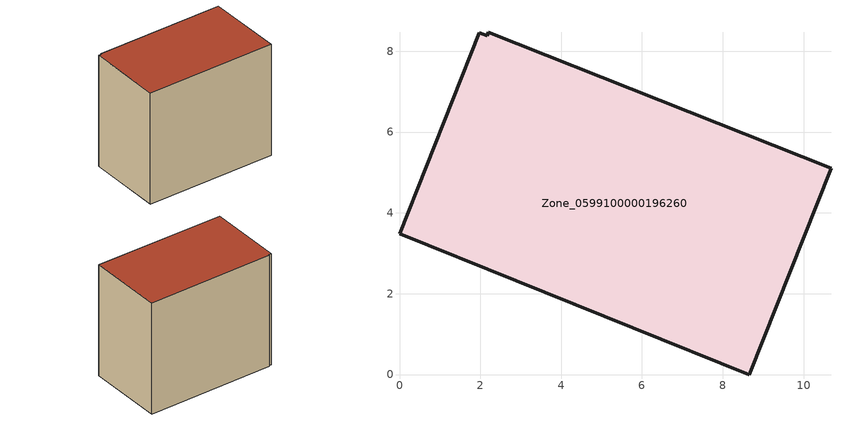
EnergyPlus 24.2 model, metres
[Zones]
Zone_0599100000196260
 floor ground (C_G): 2.2,8.46 10.68,5.1 8.66,0 0,3.48 1.98,8.46 2.17,8.38 z0.37
 wall outside (C_F): 8.66,0 10.68,5.1 2.2,8.46 2.17,8.38 1.98,8.46 0,3.48 8.66,0 z0.37:8.58
 roof outside (C_R): 10.68,5.1 2.2,8.46 2.17,8.38 1.98,8.46 0,3.48 8.66,0 z8.58
[BUILDING]
Pand.0599100000196260: North Axis=0; Terrain=City; Loads Convergence Tolerance Value=0.04; Temperature Convergence Tolerance Value=0.4; Solar Distribution=FullExterior; Maximum Number of Warmup Days=25; Minimum Number of Warmup Days=1
[Site:Location]
Rotterdam.The.Hague.AP_ZH_NLD Design_Conditions: Latitude=51.96; Longitude=4.45; Time Zone=1; Elevation=-4.5
[SITE:GROUNDTEMPERATURE:BUILDINGSURFACE]
18, 18, 18, 18, 18, 18, 18, 18, 18, 18, 18, 18
[MATERIAL] Thermal Absorptance=0.9; Solar Absorptance=0.7; Visible Absorptance=0.7
Name | Roughness | Thickness | Conductivity | Density | Specific Heat
G.TI.1965-1974 | MediumSmooth | 0.15 | 0.882353 | 540 | 1210
F.TI.1965-1974 | Rough | 0.3 | 0.697674 | 1920 | 840
R.TI.1965-1974 | MediumRough | 0.2 | 0.232558 | 1500 | 1000
[CONSTRUCTION]
C_G: G.TI.1965-1974
C_F: F.TI.1965-1974
C_R: R.TI.1965-1974
[ZONE]
Zone_0599100000196260: Type=1; Multiplier=1; Ceiling Height=Autocalculate; Volume=Autocalculate; Floor Area=autocalculate; Part of Total Floor Area=Yes
[ZONEINFILTRATION:DESIGNFLOWRATE]
Infil_Zone_0599100000196260: Zone or ZoneList or Space or SpaceList=Zone_0599100000196260; Schedule=AlwaysOn; Design Flow Rate Calculation Method=Flow/Area; Flow Rate per Floor Area=0.003; Constant Term Coefficient=1; Temperature Term Coefficient=0; Velocity Term Coefficient=0; Velocity Squared Term Coefficient=0
[HVACTEMPLATE:ZONE:IDEALLOADSAIRSYSTEM]
Zone_0599100000196260: Maximum Heating Supply Air Temperature=50; Minimum Cooling Supply Air Temperature=13; Maximum Heating Supply Air Humidity Ratio=0.0156; Minimum Cooling Supply Air Humidity Ratio=0.0077; Heating Limit=NoLimit; Cooling Limit=NoLimit; Dehumidification Control Type=ConstantSensibleHeatRatio; Cooling Sensible Heat Ratio=0.7; Dehumidification Setpoint=60; Humidification Control Type=None; Humidification Setpoint=30; Outdoor Air Method=None; Outdoor Air Flow Rate per Person=0.00944; Outdoor Air Flow Rate per Zone Floor Area=0; Outdoor Air Flow Rate per Zone=0; Demand Controlled Ventilation Type=None; Outdoor Air Economizer Type=NoEconomizer; Heat Recovery Type=None; Sensible Heat Recovery Effectiveness=0.7; Latent Heat Recovery Effectiveness=0.65
[ZONECONTROL:THERMOSTAT]
ThermostatControl_Zone_0599100000196260: Zone or ZoneList=Zone_0599100000196260; Control Type Schedule=DualSetpointControlType; Control 1=Thermostat_Zone_0599100000196260; Temperature Difference Between Cutout And Setpoint=0
[THERMOSTATSETPOINT:DUALSETPOINT]
Thermostat_Zone_0599100000196260: Heating Setpoint Temperature Schedule=HeatingSetpoint_Zone_0599100000196260; Cooling Setpoint Temperature Schedule=CoolingSetpoint_Zone_0599100000196260
[SCHEDULE:COMPACT]
HeatingSetpoint_Zone_0599100000196260: Through: 12/31, For: AllDays, Until: 24:00, 21
CoolingSetpoint_Zone_0599100000196260: Through: 12/31, For: AllDays, Until: 24:00, 24
DualSetpointControlType: Through: 12/31, For: AllDays, Until: 24:00, 4
AlwaysOn: Through: 12/31, For: AllDays, Until: 24:00, 1
